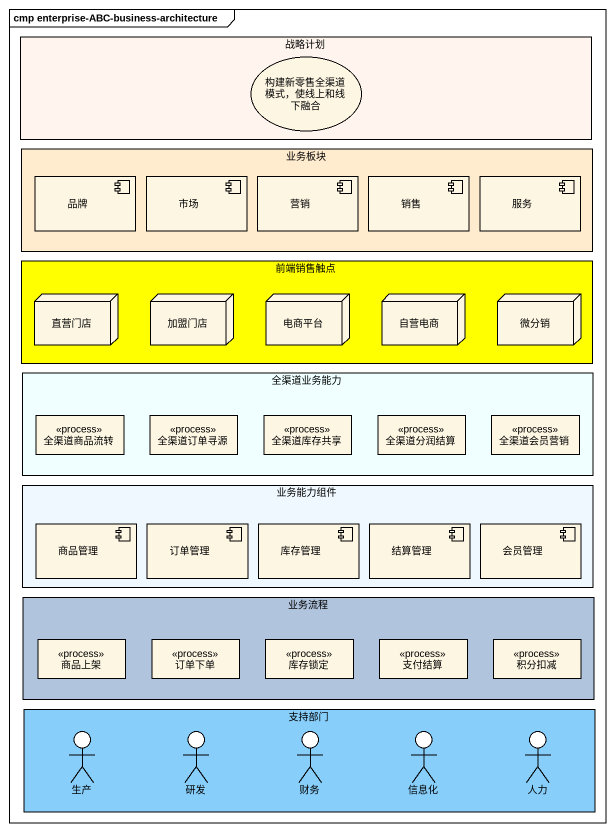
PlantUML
@startuml
mainframe cmp enterprise-ABC-business-architecture
allowmixing
hide circle
hide empty members
rectangle 战略计划 #FFF5EE {
  usecase "构建新零售全渠道模式，使线上和线下融合" as 构建新零售全渠道模式_使线上和线下融合
}
rectangle 业务板块 #FFEBCD {
  component 品牌
  component 市场
  component 营销
  component 销售
  component 服务
}
rectangle 前端销售触点 #FFFF00 {
  node 直营门店
  node 加盟门店
  node 电商平台
  node 自营电商
  node 微分销
}
rectangle 全渠道业务能力 #F0FFFF {
  class 全渠道商品流转 <<process>>
  class 全渠道订单寻源 <<process>>
  class 全渠道库存共享 <<process>>
  class 全渠道分润结算 <<process>>
  class 全渠道会员营销 <<process>>
}
rectangle 业务能力组件 #F0F8FF {
  component 商品管理
  component 订单管理
  component 库存管理
  component 结算管理
  component 会员管理
}
rectangle 业务流程 #B0C4DE {
  class 商品上架 <<process>>
  class 订单下单 <<process>>
  class 库存锁定 <<process>>
  class 支付结算 <<process>>
  class 积分扣减 <<process>>
}
rectangle 支持部门 #87CEFA {
  actor 生产
  actor 研发
  actor 财务
  actor 信息化
  actor 人力
}
@enduml
